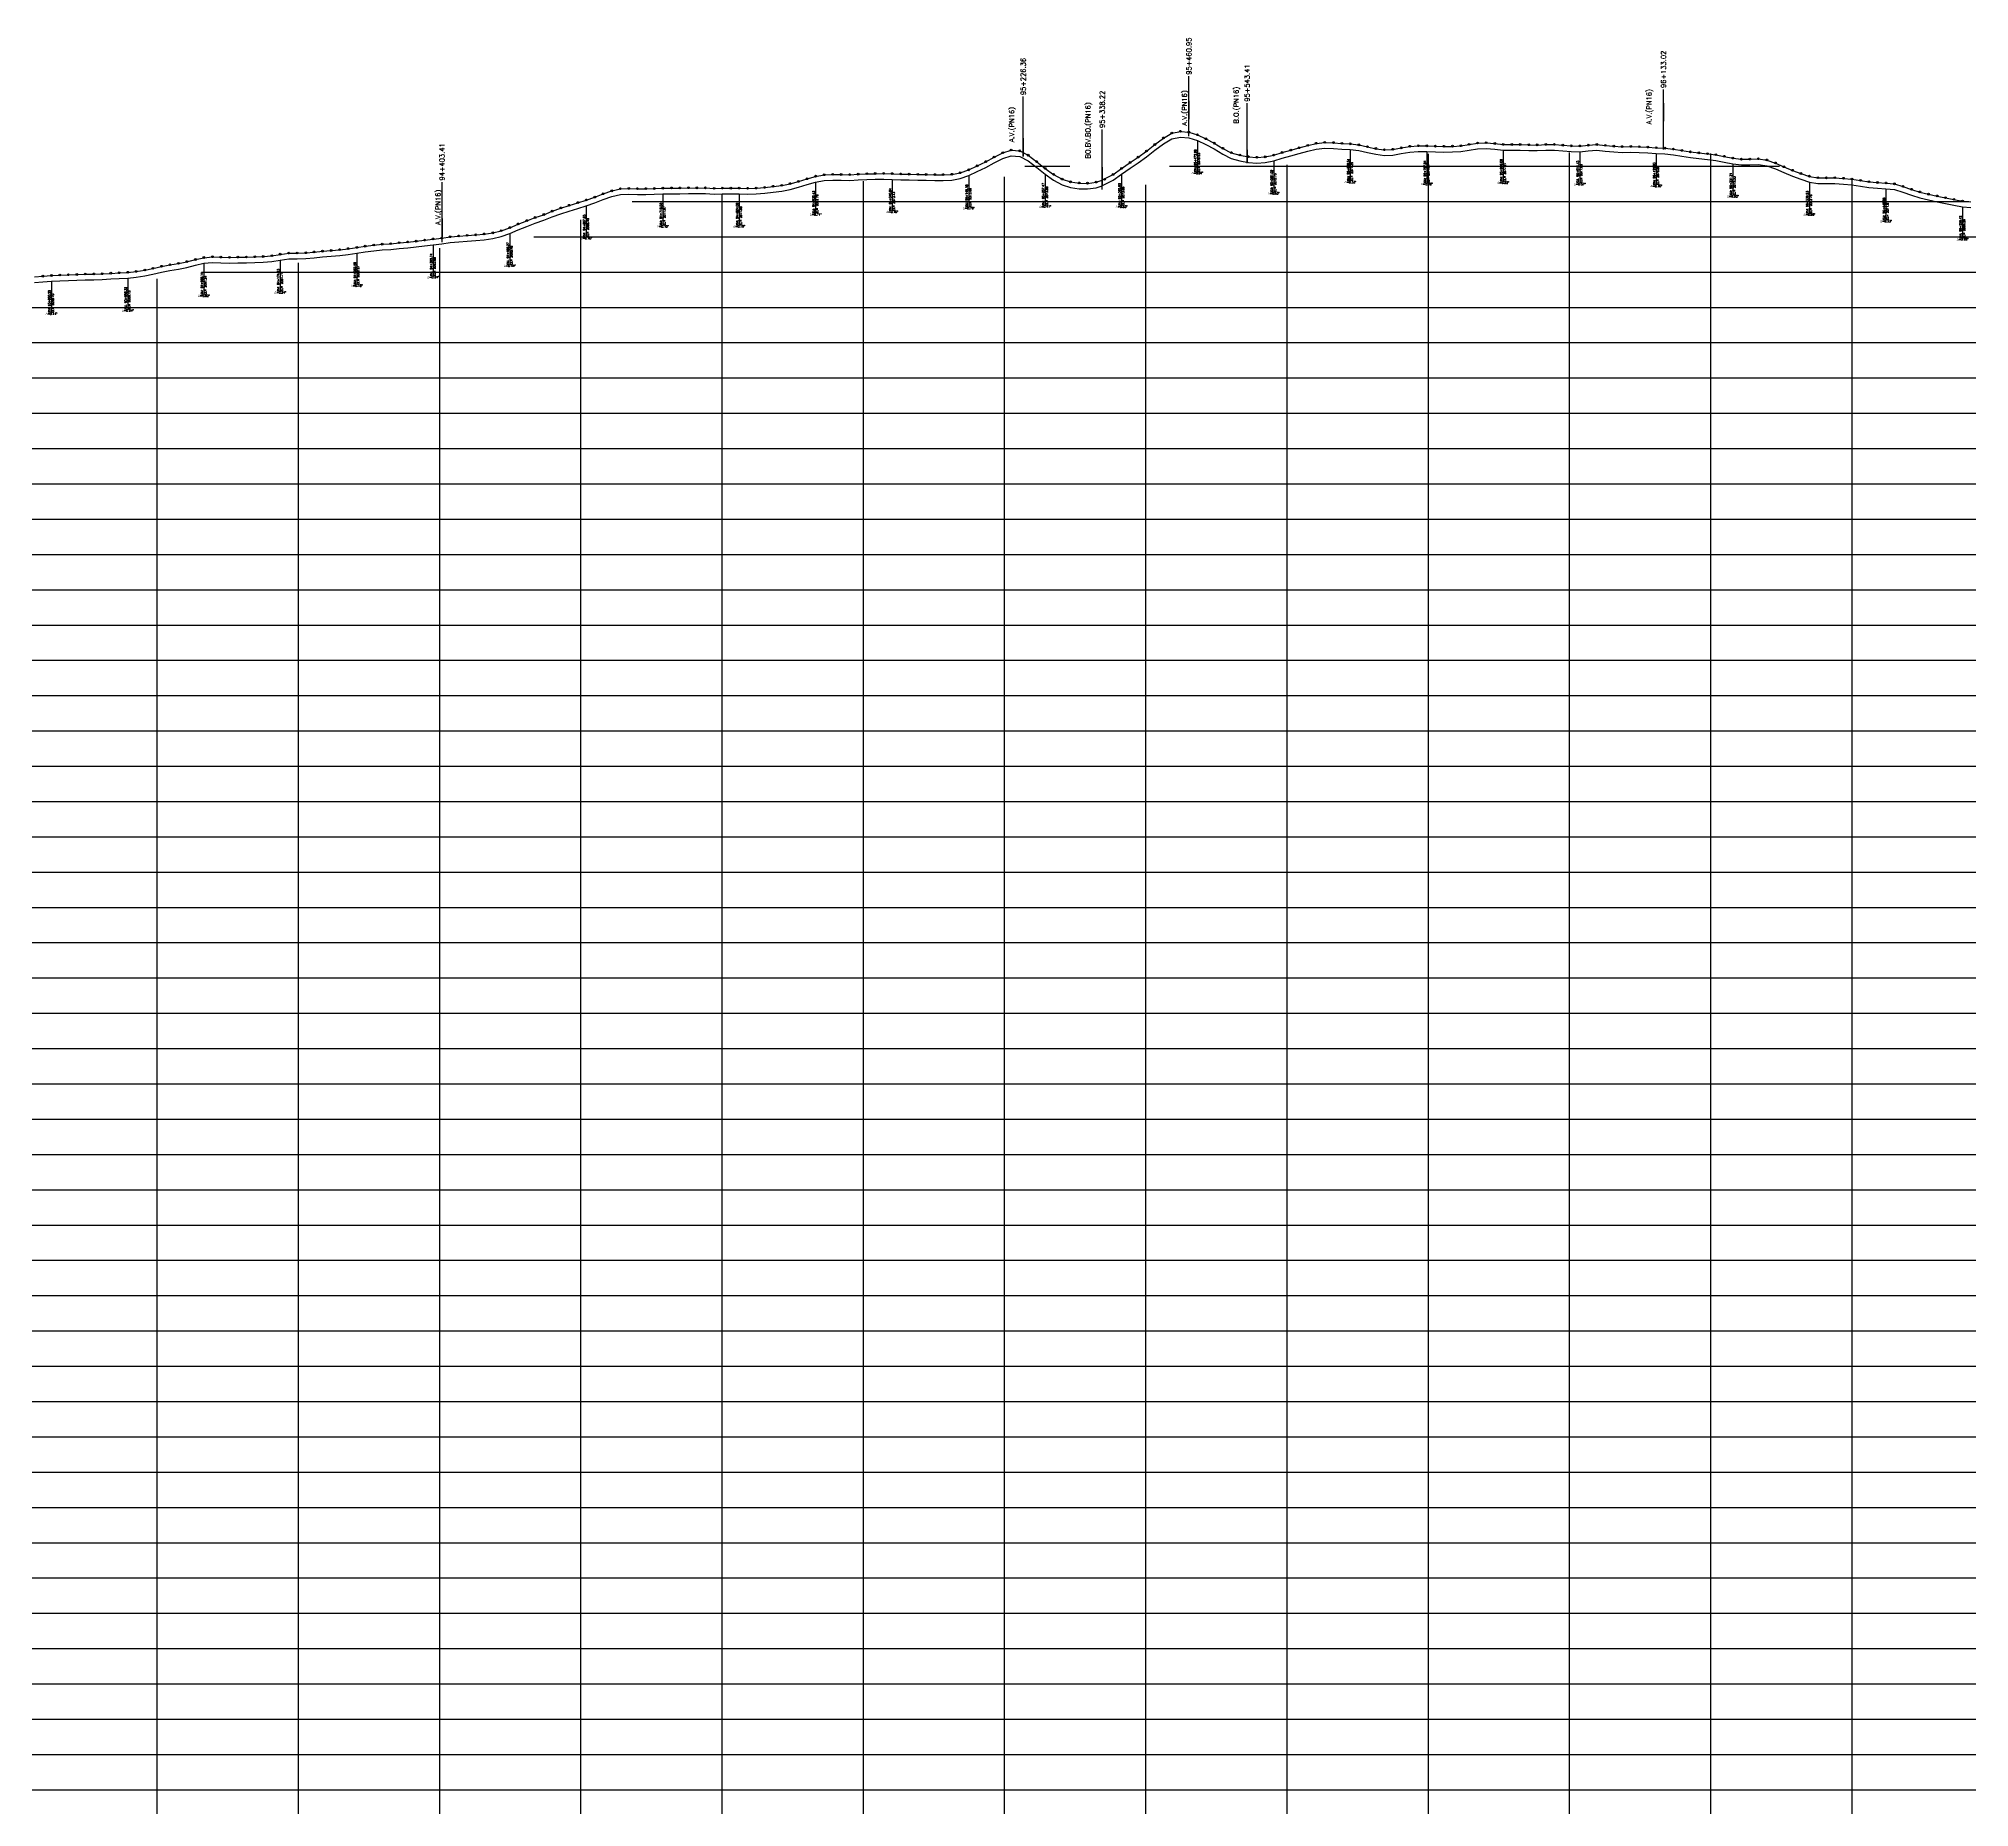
# Model space of a CAD drawing. Header units: metres. Extents: x 575895 to 634487, y 3214622 to 3222739.
# Drawn here: x 595435 to 598169, y 3217161 to 3219666 of the extents above; entities that cross this region are included whole.
import ezdxf

# ---------------------------------------------------------------- set-up
doc = ezdxf.new("R2010")
doc.units = ezdxf.units.M
for name, color, linetype in [('1405-05-17--km 74+000-133+000', 150, 'Continuous'), ('C-ROAD-PROF-GRID-MAJR', 8, 'Continuous'), ('C-ROAD-PROF-LABL', 92, 'Continuous'), ('C-ROAD-PROF-STAN-GEOM', 11, 'Continuous'), ('TXT', 2, 'Continuous'), ('V-NODE', 1, 'Continuous')]:
    doc.layers.add(name, color=color, linetype=linetype)
doc.styles.add('RD', font='ROMAND.SHX', dxfattribs={"height": 3.5})
doc.styles.get("Standard").update_dxf_attribs({"font": 'romanc.shx', "height": 2})

msp = doc.modelspace()

# ---------------------------------------------------------------- linework, layer by layer
at = {"layer": '1405-05-17--km 74+000-133+000', "color": 150, "linetype": 'Continuous', "lineweight": -3, "ltscale": 2, "flags": 128}
for points in [[(595429, 3219329), (595441, 3219329.7), (595453.1, 3219330.7), (595465.1, 3219331.4), (595477.1, 3219331.7), (595489.1, 3219332.1), (595501.1, 3219332.8), (595513.1, 3219332.9), (595525.1, 3219333.1), (595537.1, 3219333.9), (595549.1, 3219334.5), (595561.2, 3219335.2), (595573.2, 3219336.4), (595585.2, 3219338.4), (595596.9, 3219340.9), (595608.9, 3219343.7), (595621, 3219345.9), (595632.9, 3219347.9), (595645, 3219350.4), (595657, 3219353.3), (595669, 3219356.1), (595681.1, 3219357.2), (595693.1, 3219356.7), (595705.1, 3219356.4), (595717.1, 3219356.7), (595729.1, 3219356.9), (595741.1, 3219357.2), (595753.1, 3219357.6), (595765.1, 3219358.7), (595777.1, 3219360.8), (595789.1, 3219362.4), (595801.1, 3219362.5), (595813.2, 3219362.9), (595825.1, 3219364.1), (595837.1, 3219365.1), (595849.2, 3219366.1), (595861.3, 3219367.4), (595873.4, 3219368.8), (595885.5, 3219370.4), (595897.5, 3219372.2), (595909.5, 3219373.9), (595921.5, 3219375), (595933.5, 3219375.8), (595945.5, 3219377.1), (595957.6, 3219378.2), (595969.6, 3219379.3), (595981.6, 3219380.8), (595993.6, 3219382.5), (596005.7, 3219383.7), (596017.7, 3219385.5), (596029.8, 3219386.7), (596041.9, 3219387.6), (596053.9, 3219388.3), (596066, 3219389.6), (596078.1, 3219391.1), (596090.1, 3219394.2), (596102.1, 3219398.5), (596114.1, 3219403.7), (596126.2, 3219408.4), (596138.2, 3219412.8), (596150.2, 3219417), (596162.3, 3219421.8), (596174.4, 3219426.4), (596186.4, 3219430.2), (596198.4, 3219433.9), (596210.5, 3219437.7), (596222.5, 3219441.7), (596234.5, 3219446.5), (596246.6, 3219450.6), (596258.7, 3219453.6), (596270.7, 3219454), (596282.8, 3219453.8), (596294.8, 3219453.8), (596306.8, 3219453.9), (596318.9, 3219454.4), (596331, 3219454.7), (596343, 3219454.7), (596355.1, 3219455), (596367.1, 3219454.8), (596379.1, 3219454.9), (596391.4, 3219454.1), (596403.1, 3219454.5), (596415, 3219454.4), (596426.9, 3219454.5), (596439, 3219454.2), (596451, 3219454.5), (596463.1, 3219455.4), (596475.1, 3219457.1), (596487.2, 3219458.4), (596499.2, 3219460.9), (596511.1, 3219463.9), (596523.3, 3219467.7), (596535.3, 3219471.3), (596547.2, 3219473.4), (596559.4, 3219474), (596571.4, 3219473.7), (596583.5, 3219473.6), (596595.6, 3219474.2), (596607.6, 3219474.9), (596619.6, 3219475.1), (596631.6, 3219475.3), (596643.7, 3219475), (596655.7, 3219474.5), (596667.7, 3219474.2), (596679.8, 3219474), (596691.8, 3219473.7), (596703.9, 3219473.6), (596715.9, 3219473.6), (596728, 3219474.1), (596740, 3219476.2), (596752, 3219480.3), (596764.1, 3219486), (596776.1, 3219492), (596788.1, 3219498.5), (596800.2, 3219504.7), (596812.2, 3219508.4), (596824.2, 3219507.3), (596836.3, 3219501.1), (596848.3, 3219492), (596860.3, 3219482.5), (596872.3, 3219473.9), (596884.4, 3219467.2), (596896.3, 3219463.4), (596908.4, 3219461.8), (596920.4, 3219461.4), (596932.4, 3219463), (596939.7, 3219465.4), (596956.5, 3219473.8), (596968.5, 3219482.3), (596980.5, 3219490.9), (596991.8, 3219498.4), (597003.7, 3219507), (597015.6, 3219516.2), (597027.7, 3219525.5), (597039.6, 3219532.5), (597051.7, 3219535), (597063.7, 3219533.7), (597075.8, 3219530), (597087.8, 3219524.4), (597099.8, 3219518.1), (597111.8, 3219510.9), (597123.9, 3219504.8), (597135.9, 3219501.3), (597148, 3219499.1), (597160, 3219498.2), (597171.8, 3219498.8), (597183.9, 3219501.2), (597195.9, 3219504.9), (597208, 3219508.3), (597220, 3219511.6), (597232.1, 3219515), (597244.1, 3219518), (597256.1, 3219519.3), (597268.4, 3219518.9), (597280.4, 3219517.9), (597292.4, 3219517.2), (597304.5, 3219515.8), (597316.5, 3219513.2), (597328.6, 3219510.5), (597340.6, 3219508.8), (597352.6, 3219509.5), (597364.6, 3219511.5), (597376.7, 3219513.7), (597388.7, 3219514.5), (597400.8, 3219514.4), (597412.8, 3219513.9), (597424.8, 3219513.7), (597437, 3219513.8), (597448.9, 3219514.5), (597460.7, 3219516.5), (597472.7, 3219518.4), (597484.8, 3219518.8), (597496.9, 3219517.7), (597508.9, 3219516.4), (597521, 3219516.2), (597533, 3219516.2), (597545.1, 3219515.9), (597557.1, 3219515.7), (597569.2, 3219516.3), (597581.3, 3219516.4), (597593.2, 3219515.3), (597605.3, 3219514.3), (597617.3, 3219514.2), (597629.4, 3219515.3), (597641.5, 3219516.2), (597653.5, 3219515), (597665.5, 3219513.9), (597677.5, 3219513.3), (597689.6, 3219513.5), (597701.6, 3219513.1), (597713.7, 3219512.6), (597725.7, 3219511.7), (597737.8, 3219511), (597749.8, 3219509.7), (597761.9, 3219507.8), (597773.9, 3219505.9), (597786, 3219504.4), (597798.1, 3219503.2), (597810, 3219501.8), (597822, 3219499.6), (597834.1, 3219497), (597846.1, 3219495.5), (597858.2, 3219495.6), (597870.2, 3219496), (597882.3, 3219494.4), (597894.3, 3219490.1), (597906.4, 3219484.7), (597918.4, 3219479.7), (597930.3, 3219475.2), (597942.4, 3219471.3), (597954.5, 3219469.2), (597966.5, 3219469), (597978.6, 3219469.2), (597990.6, 3219468.4), (598002.7, 3219467.4), (598014.8, 3219465.5), (598026.8, 3219463.6), (598038.9, 3219462.4), (598050.9, 3219461.8), (598062.9, 3219460.5), (598075, 3219456.9), (598087.1, 3219452.8), (598099, 3219449.1), (598111.1, 3219445.9), (598123.3, 3219443.4), (598135.2, 3219440.9), (598147.2, 3219438.5), (598159.3, 3219436.2), (598171.3, 3219435.2)], [(595429, 3219321), (595441, 3219321.7), (595453.1, 3219322.7), (595465.1, 3219323.4), (595477.1, 3219323.7), (595489.1, 3219324.1), (595501.1, 3219324.8), (595513.1, 3219324.9), (595525.1, 3219325.1), (595537.1, 3219325.9), (595549.1, 3219326.5), (595561.2, 3219327.2), (595573.2, 3219328.4), (595585.2, 3219330.4), (595596.9, 3219332.9), (595608.9, 3219335.7), (595621, 3219337.9), (595632.9, 3219339.9), (595645, 3219342.4), (595657, 3219345.3), (595669, 3219348.1), (595681.1, 3219349.2), (595693.1, 3219348.7), (595705.1, 3219348.4), (595717.1, 3219348.7), (595729.1, 3219348.9), (595741.1, 3219349.2), (595753.1, 3219349.6), (595765.1, 3219350.7), (595777.1, 3219352.8), (595789.1, 3219354.4), (595801.1, 3219354.5), (595813.2, 3219354.9), (595825.1, 3219356.1), (595837.1, 3219357.1), (595849.2, 3219358.1), (595861.3, 3219359.4), (595873.4, 3219360.8), (595885.5, 3219362.4), (595897.5, 3219364.2), (595909.5, 3219365.9), (595921.5, 3219367), (595933.5, 3219367.8), (595945.5, 3219369.1), (595957.6, 3219370.2), (595969.6, 3219371.3), (595981.6, 3219372.8), (595993.6, 3219374.5), (596005.7, 3219375.7), (596017.7, 3219377.5), (596029.8, 3219378.7), (596041.9, 3219379.6), (596053.9, 3219380.3), (596066, 3219381.6), (596078.1, 3219383.1), (596090.1, 3219386.2), (596102.1, 3219390.5), (596114.1, 3219395.7), (596126.2, 3219400.4), (596138.2, 3219404.8), (596150.2, 3219409), (596162.3, 3219413.8), (596174.4, 3219418.4), (596186.4, 3219422.2), (596198.4, 3219425.9), (596210.5, 3219429.7), (596222.5, 3219433.7), (596234.5, 3219438.5), (596246.6, 3219442.6), (596258.7, 3219445.6), (596270.7, 3219446), (596282.8, 3219445.8), (596294.8, 3219445.8), (596306.8, 3219445.9), (596318.9, 3219446.4), (596331, 3219446.7), (596343, 3219446.7), (596355.1, 3219447), (596367.1, 3219446.8), (596379.1, 3219446.9), (596391.4, 3219446.1), (596403.1, 3219446.5), (596415, 3219446.4), (596426.9, 3219446.5), (596439, 3219446.2), (596451, 3219446.5), (596463.1, 3219447.4), (596475.1, 3219449.1), (596487.2, 3219450.4), (596499.2, 3219452.9), (596511.1, 3219455.9), (596523.3, 3219459.7), (596535.3, 3219463.3), (596547.2, 3219465.4), (596559.4, 3219466), (596571.4, 3219465.7), (596583.5, 3219465.6), (596595.6, 3219466.2), (596607.6, 3219466.9), (596619.6, 3219467.1), (596631.6, 3219467.3), (596643.7, 3219467), (596655.7, 3219466.5), (596667.7, 3219466.2), (596679.8, 3219466), (596691.8, 3219465.7), (596703.9, 3219465.6), (596715.9, 3219465.6), (596728, 3219466.1), (596740, 3219468.2), (596752, 3219472.3), (596764.1, 3219478), (596776.1, 3219484), (596788.1, 3219490.5), (596800.2, 3219496.7), (596812.2, 3219500.4), (596824.2, 3219499.3), (596836.3, 3219493.1), (596848.3, 3219484), (596860.3, 3219474.5), (596872.3, 3219465.9), (596884.4, 3219459.2), (596896.3, 3219455.4), (596908.4, 3219453.8), (596920.4, 3219453.4), (596932.4, 3219455), (596939.7, 3219457.4), (596956.5, 3219465.8), (596968.5, 3219474.3), (596980.5, 3219482.9), (596991.8, 3219490.4), (597003.7, 3219499), (597015.6, 3219508.2), (597027.7, 3219517.5), (597039.6, 3219524.5), (597051.7, 3219527), (597063.7, 3219525.7), (597075.8, 3219522), (597087.8, 3219516.4), (597099.8, 3219510.1), (597111.8, 3219502.9), (597123.9, 3219496.8), (597135.9, 3219493.3), (597148, 3219491.1), (597160, 3219490.2), (597171.8, 3219490.8), (597183.9, 3219493.2), (597195.9, 3219496.9), (597208, 3219500.3), (597220, 3219503.6), (597232.1, 3219507), (597244.1, 3219510), (597256.1, 3219511.3), (597268.4, 3219510.9), (597280.4, 3219509.9), (597292.4, 3219509.2), (597304.5, 3219507.8), (597316.5, 3219505.2), (597328.6, 3219502.5), (597340.6, 3219500.8), (597352.6, 3219501.5), (597364.6, 3219503.5), (597376.7, 3219505.7), (597388.7, 3219506.5), (597400.8, 3219506.4), (597412.8, 3219505.9), (597424.8, 3219505.7), (597437, 3219505.8), (597448.9, 3219506.5), (597460.7, 3219508.5), (597472.7, 3219510.4), (597484.8, 3219510.8), (597496.9, 3219509.7), (597508.9, 3219508.4), (597521, 3219508.2), (597533, 3219508.2), (597545.1, 3219507.9), (597557.1, 3219507.7), (597569.2, 3219508.3), (597581.3, 3219508.4), (597593.2, 3219507.3), (597605.3, 3219506.3), (597617.3, 3219506.2), (597629.4, 3219507.3), (597641.5, 3219508.2), (597653.5, 3219507), (597665.5, 3219505.9), (597677.5, 3219505.3), (597689.6, 3219505.5), (597701.6, 3219505.1), (597713.7, 3219504.6), (597725.7, 3219503.7), (597737.8, 3219503), (597749.8, 3219501.7), (597761.9, 3219499.8), (597773.9, 3219497.9), (597786, 3219496.4), (597798.1, 3219495.2), (597810, 3219493.8), (597822, 3219491.6), (597834.1, 3219489), (597846.1, 3219487.5), (597858.2, 3219487.6), (597870.2, 3219488), (597882.3, 3219486.4), (597894.3, 3219482.1), (597906.4, 3219476.7), (597918.4, 3219471.7), (597930.3, 3219467.2), (597942.4, 3219463.3), (597954.5, 3219461.2), (597966.5, 3219461), (597978.6, 3219461.2), (597990.6, 3219460.4), (598002.7, 3219459.4), (598014.8, 3219457.5), (598026.8, 3219455.6), (598038.9, 3219454.4), (598050.9, 3219453.8), (598062.9, 3219452.5), (598075, 3219448.9), (598087.1, 3219444.8), (598099, 3219441.1), (598111.1, 3219437.9), (598123.3, 3219435.4), (598135.2, 3219432.9), (598147.2, 3219430.5), (598159.3, 3219428.2), (598171.3, 3219427.2)]]:
    msp.add_lwpolyline(points, dxfattribs=at)
at = {"layer": 'C-ROAD-PROF-GRID-MAJR', "color": 8, "linetype": 'Continuous', "lineweight": -3, "ltscale": 0.6}
for p, q in [((596831.6, 3219485.7), (596895.2, 3219485.7)), ((597036.2, 3219485.7), (597899.9, 3219485.7)), ((597202.9, 3215235.7), (597202.9, 3219487.5)), ((597402.9, 3215235.7), (597402.9, 3219503)), ((597602.9, 3215235.7), (597602.9, 3219505)), ((597802.9, 3215235.7), (597802.9, 3219503.8)), ((596602.9, 3215235.7), (596602.9, 3219464.5)), ((596802.9, 3215235.7), (596802.9, 3219470.7)), ((597002.9, 3215235.7), (597002.9, 3219459.1)), ((598002.9, 3215235.7), (598002.9, 3219466.5)), ((596275.5, 3219435.7), (598168, 3219435.7)), ((596402.9, 3215235.7), (596402.9, 3219446.3)), ((596202.9, 3215235.7), (596202.9, 3219409.6)), ((596136.1, 3219385.7), (616876.1, 3219385.7)), ((595802.9, 3215235.7), (595802.9, 3219348.9)), ((596002.9, 3215235.7), (596002.9, 3219369.8)), ((595602.9, 3215235.7), (595602.9, 3219325.9)), ((595665.8, 3219335.7), (617001.9, 3219335.7)), ((594931.4, 3219285.7), (617147.7, 3219285.7)), ((593817.7, 3219235.7), (617293.5, 3219235.7)), ((591896.1, 3219185.7), (617482.5, 3219185.7)), ((591290.9, 3219135.7), (617560.3, 3219135.7)), ((590703, 3219085.7), (617621.2, 3219085.7)), ((590345.8, 3219035.7), (617842.5, 3219035.7)), ((589932, 3218985.7), (617876.7, 3218985.7)), ((589649.5, 3218935.7), (617910.8, 3218935.7)), ((589229.7, 3218885.7), (634202.9, 3218885.7)), ((588839, 3218835.7), (634202.9, 3218835.7)), ((588788.5, 3218785.7), (634202.9, 3218785.7)), ((588574.1, 3218735.7), (634202.9, 3218735.7)), ((587846.2, 3218685.7), (634202.9, 3218685.7)), ((587471.4, 3218635.7), (634202.9, 3218635.7)), ((587402.3, 3218585.7), (634202.9, 3218585.7)), ((586879.5, 3218535.7), (634202.9, 3218535.7)), ((586834, 3218485.7), (634202.9, 3218485.7)), ((586802.6, 3218435.7), (634202.9, 3218435.7)), ((586657.4, 3218385.7), (634202.9, 3218385.7)), ((586394.3, 3218335.7), (634202.9, 3218335.7)), ((586104.8, 3218285.7), (634202.9, 3218285.7)), ((585771.4, 3218235.7), (634202.9, 3218235.7)), ((585413.8, 3218185.7), (634202.9, 3218185.7)), ((583461.1, 3218135.7), (634202.9, 3218135.7)), ((583425.8, 3218085.7), (634202.9, 3218085.7)), ((583390.7, 3218035.7), (634202.9, 3218035.7)), ((583124, 3217985.7), (634202.9, 3217985.7)), ((581945.1, 3217935.7), (634202.9, 3217935.7)), ((581633, 3217885.7), (634202.9, 3217885.7)), ((581370.7, 3217835.7), (634202.9, 3217835.7)), ((580454.3, 3217785.7), (634202.9, 3217785.7)), ((579879.4, 3217735.7), (634202.9, 3217735.7)), ((579207.9, 3217685.7), (634202.9, 3217685.7)), ((578887.7, 3217635.7), (634202.9, 3217635.7)), ((578337, 3217585.7), (634202.9, 3217585.7)), ((577365.6, 3217535.7), (634202.9, 3217535.7)), ((577266.7, 3217485.7), (634202.9, 3217485.7)), ((576892.4, 3217435.7), (634202.9, 3217435.7)), ((576738.6, 3217385.7), (634202.9, 3217385.7)), ((576102.9, 3217335.7), (634202.9, 3217335.7)), ((576102.9, 3217285.7), (634202.9, 3217285.7)), ((576102.9, 3217235.7), (634202.9, 3217235.7)), ((576102.9, 3217185.7), (634202.9, 3217185.7))]:
    msp.add_line(p, q, dxfattribs=at)
at = {"layer": 'C-ROAD-PROF-LABL', "color": 92, "linetype": 'Continuous', "lineweight": -3}
for p, q in [((597063.8, 3219528.1), (597063.8, 3219613.1)), ((596829.2, 3219499.2), (596829.2, 3219584.2)), ((597146.3, 3219490), (597146.3, 3219575)), ((597735.9, 3219509.4), (597735.9, 3219594.4)), ((596941.1, 3219452.7), (596941.1, 3219537.7)), ((596006.3, 3219378.3), (596006.3, 3219463.3))]:
    msp.add_line(p, q, dxfattribs=at)
at = {"layer": 'C-ROAD-PROF-STAN-GEOM', "color": 11, "linetype": 'Continuous', "lineweight": -3}
for p, q in [((597075.8, 3219522), (597075.8, 3219477)), ((597183.9, 3219493.2), (597183.9, 3219448.2)), ((597292.4, 3219509.2), (597292.4, 3219464.2)), ((597400.8, 3219506.4), (597400.8, 3219461.4)), ((597508.9, 3219508.4), (597508.9, 3219463.4)), ((597617.3, 3219506.2), (597617.3, 3219461.2)), ((597725.7, 3219503.7), (597725.7, 3219458.7)), ((597834.1, 3219489), (597834.1, 3219444)), ((596535.3, 3219463.3), (596535.3, 3219418.3)), ((596643.7, 3219467), (596643.7, 3219422)), ((596752, 3219472.3), (596752, 3219427.3)), ((596860.3, 3219474.5), (596860.3, 3219429.5)), ((596968.5, 3219474.3), (596968.5, 3219429.3)), ((597942.4, 3219463.3), (597942.4, 3219418.3)), ((596318.9, 3219446.4), (596318.9, 3219401.4)), ((596426.9, 3219446.5), (596426.9, 3219401.5)), ((598050.9, 3219453.8), (598050.9, 3219408.8)), ((596210.5, 3219429.7), (596210.5, 3219384.7)), ((598159.3, 3219428.2), (598159.3, 3219383.2)), ((596102.1, 3219390.5), (596102.1, 3219345.5)), ((595777.1, 3219352.8), (595777.1, 3219307.8)), ((595885.5, 3219362.4), (595885.5, 3219317.4)), ((595993.6, 3219374.5), (595993.6, 3219329.5)), ((595453.1, 3219322.7), (595453.1, 3219277.7)), ((595561.2, 3219327.2), (595561.2, 3219282.2)), ((595669, 3219348.1), (595669, 3219303.1))]:
    msp.add_line(p, q, dxfattribs=at)
at = {"layer": 'TXT', "color": 2, "linetype": 'Continuous', "lineweight": -3}
for p, q in [((597063.8, 3219578.3), (597063.8, 3219552.4)), ((597735.9, 3219575.2), (597735.9, 3219549.3)), ((596829.2, 3219525.2), (596829.2, 3219499.3)), ((597146.3, 3219509.1), (597146.3, 3219490.5)), ((596006.3, 3219411.6), (596006.3, 3219385.7))]:
    msp.add_line(p, q, dxfattribs=at)
msp.add_lwpolyline([(596941.1, 3219484.5), (596941.1, 3219458.2)], dxfattribs=at)
at = {"layer": 'V-NODE', "lineweight": -2}
for p, q in [((597015.6, 3219516.4), (597015.6, 3219516.4)), ((597027.7, 3219525.7), (597027.7, 3219525.7)), ((597039.6, 3219532.7), (597039.6, 3219532.7)), ((597051.7, 3219535.2), (597051.7, 3219535.2)), ((597063.7, 3219533.9), (597063.7, 3219533.9)), ((597075.8, 3219530.2), (597075.8, 3219530.2)), ((597087.8, 3219524.6), (597087.8, 3219524.6)), ((597099.8, 3219518.3), (597099.8, 3219518.3)), ((597232.1, 3219515.2), (597232.1, 3219515.2)), ((597244.1, 3219518.2), (597244.1, 3219518.2)), ((597256.1, 3219519.5), (597256.1, 3219519.5)), ((597268.4, 3219519.1), (597268.4, 3219519.1)), ((597280.4, 3219518.1), (597280.4, 3219518.1)), ((597292.4, 3219517.4), (597292.4, 3219517.4)), ((597304.5, 3219516), (597304.5, 3219516)), ((597316.5, 3219513.4), (597316.5, 3219513.4)), ((597376.7, 3219513.9), (597376.7, 3219513.9)), ((597388.7, 3219514.7), (597388.7, 3219514.7)), ((597400.8, 3219514.6), (597400.8, 3219514.6)), ((597412.8, 3219514.1), (597412.8, 3219514.1)), ((597424.8, 3219513.9), (597424.8, 3219513.9)), ((597437, 3219514), (597437, 3219514)), ((597448.9, 3219514.7), (597448.9, 3219514.7)), ((597460.7, 3219516.7), (597460.7, 3219516.7)), ((597472.7, 3219518.6), (597472.7, 3219518.6)), ((597484.8, 3219519), (597484.8, 3219519)), ((597496.9, 3219517.9), (597496.9, 3219517.9)), ((597508.9, 3219516.6), (597508.9, 3219516.6)), ((597521, 3219516.4), (597521, 3219516.4)), ((597533, 3219516.4), (597533, 3219516.4)), ((597545.1, 3219516.1), (597545.1, 3219516.1)), ((597557.1, 3219515.9), (597557.1, 3219515.9)), ((597569.2, 3219516.5), (597569.2, 3219516.5)), ((597581.3, 3219516.6), (597581.3, 3219516.6)), ((597593.2, 3219515.5), (597593.2, 3219515.5)), ((597605.3, 3219514.5), (597605.3, 3219514.5)), ((597617.3, 3219514.4), (597617.3, 3219514.4)), ((597629.4, 3219515.5), (597629.4, 3219515.5)), ((597641.5, 3219516.4), (597641.5, 3219516.4)), ((597653.5, 3219515.2), (597653.5, 3219515.2)), ((597665.5, 3219514.1), (597665.5, 3219514.1)), ((597677.5, 3219513.5), (597677.5, 3219513.5)), ((597689.6, 3219513.7), (597689.6, 3219513.7)), ((597701.6, 3219513.3), (597701.6, 3219513.3)), ((597713.7, 3219512.8), (597713.7, 3219512.8)), ((596764.1, 3219486.2), (596764.1, 3219486.2)), ((596776.1, 3219492.2), (596776.1, 3219492.2)), ((596788.1, 3219498.7), (596788.1, 3219498.7)), ((596800.2, 3219504.9), (596800.2, 3219504.9)), ((596812.2, 3219508.6), (596812.2, 3219508.6)), ((596824.2, 3219507.5), (596824.2, 3219507.5)), ((596836.3, 3219501.3), (596836.3, 3219501.3)), ((596848.3, 3219492.2), (596848.3, 3219492.2)), ((596980.5, 3219491.1), (596980.5, 3219491.1)), ((596991.8, 3219498.6), (596991.8, 3219498.6)), ((597003.7, 3219507.2), (597003.7, 3219507.2)), ((597111.8, 3219511.1), (597111.8, 3219511.1)), ((597123.9, 3219505), (597123.9, 3219505)), ((597135.9, 3219501.5), (597135.9, 3219501.5)), ((597148, 3219499.3), (597148, 3219499.3)), ((597160, 3219498.4), (597160, 3219498.4)), ((597171.8, 3219499), (597171.8, 3219499)), ((597183.9, 3219501.4), (597183.9, 3219501.4)), ((597195.9, 3219505.1), (597195.9, 3219505.1)), ((597208, 3219508.5), (597208, 3219508.5)), ((597220, 3219511.8), (597220, 3219511.8)), ((597328.6, 3219510.7), (597328.6, 3219510.7)), ((597340.6, 3219509), (597340.6, 3219509)), ((597352.6, 3219509.7), (597352.6, 3219509.7)), ((597364.6, 3219511.7), (597364.6, 3219511.7)), ((597725.7, 3219511.9), (597725.7, 3219511.9)), ((597737.8, 3219511.2), (597737.8, 3219511.2)), ((597749.8, 3219509.9), (597749.8, 3219509.9)), ((597761.9, 3219508), (597761.9, 3219508)), ((597773.9, 3219506.1), (597773.9, 3219506.1)), ((597786, 3219504.6), (597786, 3219504.6)), ((597798.1, 3219503.4), (597798.1, 3219503.4)), ((597810, 3219502), (597810, 3219502)), ((597822, 3219499.8), (597822, 3219499.8)), ((597834.1, 3219497.2), (597834.1, 3219497.2)), ((597846.1, 3219495.7), (597846.1, 3219495.7)), ((597858.2, 3219495.8), (597858.2, 3219495.8)), ((597870.2, 3219496.2), (597870.2, 3219496.2)), ((597882.3, 3219494.6), (597882.3, 3219494.6)), ((597894.3, 3219490.3), (597894.3, 3219490.3)), ((596487.2, 3219458.6), (596487.2, 3219458.6)), ((596499.2, 3219461.1), (596499.2, 3219461.1)), ((596511.1, 3219464.1), (596511.1, 3219464.1)), ((596523.3, 3219467.9), (596523.3, 3219467.9)), ((596535.3, 3219471.5), (596535.3, 3219471.5)), ((596547.2, 3219473.6), (596547.2, 3219473.6)), ((596559.4, 3219474.2), (596559.4, 3219474.2)), ((596571.4, 3219473.9), (596571.4, 3219473.9)), ((596583.5, 3219473.8), (596583.5, 3219473.8)), ((596595.6, 3219474.4), (596595.6, 3219474.4)), ((596607.6, 3219475.1), (596607.6, 3219475.1)), ((596619.6, 3219475.3), (596619.6, 3219475.3)), ((596631.6, 3219475.5), (596631.6, 3219475.5)), ((596643.7, 3219475.2), (596643.7, 3219475.2)), ((596655.7, 3219474.7), (596655.7, 3219474.7)), ((596667.7, 3219474.4), (596667.7, 3219474.4)), ((596679.8, 3219474.2), (596679.8, 3219474.2)), ((596691.8, 3219473.9), (596691.8, 3219473.9)), ((596703.9, 3219473.8), (596703.9, 3219473.8)), ((596715.9, 3219473.8), (596715.9, 3219473.8)), ((596728, 3219474.3), (596728, 3219474.3)), ((596740, 3219476.4), (596740, 3219476.4)), ((596752, 3219480.5), (596752, 3219480.5)), ((596860.3, 3219482.7), (596860.3, 3219482.7)), ((596872.3, 3219474.1), (596872.3, 3219474.1)), ((596884.4, 3219467.4), (596884.4, 3219467.4)), ((596896.3, 3219463.6), (596896.3, 3219463.6)), ((596908.4, 3219462), (596908.4, 3219462)), ((596920.4, 3219461.6), (596920.4, 3219461.6)), ((596932.4, 3219463.2), (596932.4, 3219463.2)), ((596944.5, 3219467.1), (596944.5, 3219467.1)), ((596956.5, 3219474), (596956.5, 3219474)), ((596968.5, 3219482.5), (596968.5, 3219482.5)), ((597906.4, 3219484.9), (597906.4, 3219484.9)), ((597918.4, 3219479.9), (597918.4, 3219479.9)), ((597930.3, 3219475.4), (597930.3, 3219475.4)), ((597942.4, 3219471.5), (597942.4, 3219471.5)), ((597954.5, 3219469.4), (597954.5, 3219469.4)), ((597966.5, 3219469.2), (597966.5, 3219469.2)), ((597978.6, 3219469.4), (597978.6, 3219469.4)), ((597990.6, 3219468.6), (597990.6, 3219468.6)), ((598002.7, 3219467.6), (598002.7, 3219467.6)), ((598014.8, 3219465.7), (598014.8, 3219465.7)), ((598026.8, 3219463.8), (598026.8, 3219463.8)), ((598038.9, 3219462.6), (598038.9, 3219462.6)), ((598050.9, 3219462), (598050.9, 3219462)), ((598062.9, 3219460.7), (598062.9, 3219460.7)), ((596198.4, 3219434.1), (596198.4, 3219434.1)), ((596210.5, 3219437.9), (596210.5, 3219437.9)), ((596222.5, 3219441.9), (596222.5, 3219441.9)), ((596234.5, 3219446.7), (596234.5, 3219446.7)), ((596246.6, 3219450.8), (596246.6, 3219450.8)), ((596258.7, 3219453.8), (596258.7, 3219453.8)), ((596270.7, 3219454.2), (596270.7, 3219454.2)), ((596282.8, 3219454), (596282.8, 3219454)), ((596294.8, 3219454), (596294.8, 3219454)), ((596306.8, 3219454.1), (596306.8, 3219454.1)), ((596318.9, 3219454.6), (596318.9, 3219454.6)), ((596331, 3219454.9), (596331, 3219454.9)), ((596343, 3219454.9), (596343, 3219454.9)), ((596355.1, 3219455.2), (596355.1, 3219455.2)), ((596367.1, 3219455), (596367.1, 3219455)), ((596379.1, 3219455.1), (596379.1, 3219455.1)), ((596391.4, 3219454.3), (596391.4, 3219454.3)), ((596403.1, 3219454.7), (596403.1, 3219454.7)), ((596415, 3219454.6), (596415, 3219454.6)), ((596426.9, 3219454.7), (596426.9, 3219454.7)), ((596439, 3219454.4), (596439, 3219454.4)), ((596451, 3219454.7), (596451, 3219454.7)), ((596463.1, 3219455.6), (596463.1, 3219455.6)), ((596475.1, 3219457.3), (596475.1, 3219457.3)), ((598075, 3219457.1), (598075, 3219457.1)), ((598087.1, 3219453), (598087.1, 3219453)), ((598099, 3219449.3), (598099, 3219449.3)), ((598111.1, 3219446.1), (598111.1, 3219446.1)), ((598123.3, 3219443.6), (598123.3, 3219443.6)), ((598135.2, 3219441.1), (598135.2, 3219441.1)), ((598147.2, 3219438.7), (598147.2, 3219438.7)), ((598159.3, 3219436.4), (598159.3, 3219436.4)), ((596114.1, 3219403.9), (596114.1, 3219403.9)), ((596126.2, 3219408.6), (596126.2, 3219408.6)), ((596138.2, 3219413), (596138.2, 3219413)), ((596150.2, 3219417.2), (596150.2, 3219417.2)), ((596162.3, 3219422), (596162.3, 3219422)), ((596174.4, 3219426.6), (596174.4, 3219426.6)), ((596186.4, 3219430.4), (596186.4, 3219430.4)), ((595945.5, 3219377.3), (595945.5, 3219377.3)), ((595957.6, 3219378.4), (595957.6, 3219378.4)), ((595969.6, 3219379.5), (595969.6, 3219379.5)), ((595981.6, 3219381), (595981.6, 3219381)), ((595993.6, 3219382.7), (595993.6, 3219382.7)), ((596005.7, 3219383.9), (596005.7, 3219383.9)), ((596017.7, 3219385.7), (596017.7, 3219385.7)), ((596029.8, 3219386.9), (596029.8, 3219386.9)), ((596041.9, 3219387.8), (596041.9, 3219387.8)), ((596053.9, 3219388.5), (596053.9, 3219388.5)), ((596066, 3219389.8), (596066, 3219389.8)), ((596078.1, 3219391.3), (596078.1, 3219391.3)), ((596090.1, 3219394.4), (596090.1, 3219394.4)), ((596102.1, 3219398.7), (596102.1, 3219398.7)), ((595645, 3219350.6), (595645, 3219350.6)), ((595657, 3219353.5), (595657, 3219353.5)), ((595669, 3219356.3), (595669, 3219356.3)), ((595681.1, 3219357.4), (595681.1, 3219357.4)), ((595693.1, 3219356.9), (595693.1, 3219356.9)), ((595705.1, 3219356.6), (595705.1, 3219356.6)), ((595717.1, 3219356.9), (595717.1, 3219356.9)), ((595729.1, 3219357.1), (595729.1, 3219357.1)), ((595741.1, 3219357.4), (595741.1, 3219357.4)), ((595753.1, 3219357.8), (595753.1, 3219357.8)), ((595765.1, 3219358.9), (595765.1, 3219358.9)), ((595777.1, 3219361), (595777.1, 3219361)), ((595789.1, 3219362.6), (595789.1, 3219362.6)), ((595801.1, 3219362.7), (595801.1, 3219362.7)), ((595813.2, 3219363.1), (595813.2, 3219363.1)), ((595825.1, 3219364.3), (595825.1, 3219364.3)), ((595837.1, 3219365.3), (595837.1, 3219365.3)), ((595849.2, 3219366.3), (595849.2, 3219366.3)), ((595861.3, 3219367.6), (595861.3, 3219367.6)), ((595873.4, 3219369), (595873.4, 3219369)), ((595885.5, 3219370.6), (595885.5, 3219370.6)), ((595897.5, 3219372.4), (595897.5, 3219372.4)), ((595909.5, 3219374.1), (595909.5, 3219374.1)), ((595921.5, 3219375.2), (595921.5, 3219375.2)), ((595933.5, 3219376), (595933.5, 3219376)), ((595441, 3219329.9), (595441, 3219329.9)), ((595453.1, 3219330.9), (595453.1, 3219330.9)), ((595465.1, 3219331.6), (595465.1, 3219331.6)), ((595477.1, 3219331.9), (595477.1, 3219331.9)), ((595489.1, 3219332.3), (595489.1, 3219332.3)), ((595501.1, 3219333), (595501.1, 3219333)), ((595513.1, 3219333.1), (595513.1, 3219333.1)), ((595525.1, 3219333.3), (595525.1, 3219333.3)), ((595537.1, 3219334.1), (595537.1, 3219334.1)), ((595549.1, 3219334.7), (595549.1, 3219334.7)), ((595561.2, 3219335.4), (595561.2, 3219335.4)), ((595573.2, 3219336.6), (595573.2, 3219336.6)), ((595585.2, 3219338.6), (595585.2, 3219338.6)), ((595596.9, 3219341.1), (595596.9, 3219341.1)), ((595608.9, 3219343.9), (595608.9, 3219343.9)), ((595621, 3219346.1), (595621, 3219346.1)), ((595632.9, 3219348.1), (595632.9, 3219348.1))]:
    msp.add_line(p, q, dxfattribs=at)
for centre in [(597015.6, 3219516.4), (597027.7, 3219525.7), (597039.6, 3219532.7), (597051.7, 3219535.2), (597063.7, 3219533.9), (597075.8, 3219530.2), (597087.8, 3219524.6), (597099.8, 3219518.3), (597220, 3219511.8), (597232.1, 3219515.2), (597244.1, 3219518.2), (597256.1, 3219519.5), (597268.4, 3219519.1), (597280.4, 3219518.1), (597292.4, 3219517.4), (597304.5, 3219516), (597316.5, 3219513.4), (597364.6, 3219511.7), (597376.7, 3219513.9), (597388.7, 3219514.7), (597400.8, 3219514.6), (597412.8, 3219514.1), (597424.8, 3219513.9), (597437, 3219514), (597448.9, 3219514.7), (597460.7, 3219516.7), (597472.7, 3219518.6), (597484.8, 3219519), (597496.9, 3219517.9), (597508.9, 3219516.6), (597521, 3219516.4), (597533, 3219516.4), (597545.1, 3219516.1), (597557.1, 3219515.9), (597569.2, 3219516.5), (597581.3, 3219516.6), (597593.2, 3219515.5), (597605.3, 3219514.5), (597617.3, 3219514.4), (597629.4, 3219515.5), (597641.5, 3219516.4), (597653.5, 3219515.2), (597665.5, 3219514.1), (597677.5, 3219513.5), (597689.6, 3219513.7), (597701.6, 3219513.3), (597713.7, 3219512.8), (597725.7, 3219511.9), (596764.1, 3219486.2), (596776.1, 3219492.2), (596788.1, 3219498.7), (596800.2, 3219504.9), (596812.2, 3219508.6), (596824.2, 3219507.5), (596836.3, 3219501.3), (596848.3, 3219492.2), (596980.5, 3219491.1), (596991.8, 3219498.6), (597003.7, 3219507.2), (597111.8, 3219511.1), (597123.9, 3219505), (597135.9, 3219501.5), (597148, 3219499.3), (597160, 3219498.4), (597171.8, 3219499), (597183.9, 3219501.4), (597195.9, 3219505.1), (597208, 3219508.5), (597328.6, 3219510.7), (597340.6, 3219509), (597352.6, 3219509.7), (597737.8, 3219511.2), (597749.8, 3219509.9), (597761.9, 3219508), (597773.9, 3219506.1), (597786, 3219504.6), (597798.1, 3219503.4), (597810, 3219502), (597822, 3219499.8), (597834.1, 3219497.2), (597846.1, 3219495.7), (597858.2, 3219495.8), (597870.2, 3219496.2), (597882.3, 3219494.6), (597894.3, 3219490.3), (597906.4, 3219484.9), (596475.1, 3219457.3), (596487.2, 3219458.6), (596499.2, 3219461.1), (596511.1, 3219464.1), (596523.3, 3219467.9), (596535.3, 3219471.5), (596547.2, 3219473.6), (596559.4, 3219474.2), (596571.4, 3219473.9), (596583.5, 3219473.8), (596595.6, 3219474.4), (596607.6, 3219475.1), (596619.6, 3219475.3), (596631.6, 3219475.5), (596643.7, 3219475.2), (596655.7, 3219474.7), (596667.7, 3219474.4), (596679.8, 3219474.2), (596691.8, 3219473.9), (596703.9, 3219473.8), (596715.9, 3219473.8), (596728, 3219474.3), (596740, 3219476.4), (596752, 3219480.5), (596860.3, 3219482.7), (596872.3, 3219474.1), (596884.4, 3219467.4), (596896.3, 3219463.6), (596908.4, 3219462), (596920.4, 3219461.6), (596932.4, 3219463.2), (596944.5, 3219467.1), (596956.5, 3219474), (596968.5, 3219482.5), (597918.4, 3219479.9), (597930.3, 3219475.4), (597942.4, 3219471.5), (597954.5, 3219469.4), (597966.5, 3219469.2), (597978.6, 3219469.4), (597990.6, 3219468.6), (598002.7, 3219467.6), (598014.8, 3219465.7), (598026.8, 3219463.8), (598038.9, 3219462.6), (598050.9, 3219462), (598062.9, 3219460.7), (598075, 3219457.1), (596186.4, 3219430.4), (596198.4, 3219434.1), (596210.5, 3219437.9), (596222.5, 3219441.9), (596234.5, 3219446.7), (596246.6, 3219450.8), (596258.7, 3219453.8), (596270.7, 3219454.2), (596282.8, 3219454), (596294.8, 3219454), (596306.8, 3219454.1), (596318.9, 3219454.6), (596331, 3219454.9), (596343, 3219454.9), (596355.1, 3219455.2), (596367.1, 3219455), (596379.1, 3219455.1), (596391.4, 3219454.3), (596403.1, 3219454.7), (596415, 3219454.6), (596426.9, 3219454.7), (596439, 3219454.4), (596451, 3219454.7), (596463.1, 3219455.6), (598087.1, 3219453), (598099, 3219449.3), (598111.1, 3219446.1), (598123.3, 3219443.6), (598135.2, 3219441.1), (598147.2, 3219438.7), (598159.3, 3219436.4), (596114.1, 3219403.9), (596126.2, 3219408.6), (596138.2, 3219413), (596150.2, 3219417.2), (596162.3, 3219422), (596174.4, 3219426.6), (595921.5, 3219375.2), (595933.5, 3219376), (595945.5, 3219377.3), (595957.6, 3219378.4), (595969.6, 3219379.5), (595981.6, 3219381), (595993.6, 3219382.7), (596005.7, 3219383.9), (596017.7, 3219385.7), (596029.8, 3219386.9), (596041.9, 3219387.8), (596053.9, 3219388.5), (596066, 3219389.8), (596078.1, 3219391.3), (596090.1, 3219394.4), (596102.1, 3219398.7), (595632.9, 3219348.1), (595645, 3219350.6), (595657, 3219353.5), (595669, 3219356.3), (595681.1, 3219357.4), (595693.1, 3219356.9), (595705.1, 3219356.6), (595717.1, 3219356.9), (595729.1, 3219357.1), (595741.1, 3219357.4), (595753.1, 3219357.8), (595765.1, 3219358.9), (595777.1, 3219361), (595789.1, 3219362.6), (595801.1, 3219362.7), (595813.2, 3219363.1), (595825.1, 3219364.3), (595837.1, 3219365.3), (595849.2, 3219366.3), (595861.3, 3219367.6), (595873.4, 3219369), (595885.5, 3219370.6), (595897.5, 3219372.4), (595909.5, 3219374.1), (595441, 3219329.9), (595453.1, 3219330.9), (595465.1, 3219331.6), (595477.1, 3219331.9), (595489.1, 3219332.3), (595501.1, 3219333), (595513.1, 3219333.1), (595525.1, 3219333.3), (595537.1, 3219334.1), (595549.1, 3219334.7), (595561.2, 3219335.4), (595573.2, 3219336.6), (595585.2, 3219338.6), (595596.9, 3219341.1), (595608.9, 3219343.9), (595621, 3219346.1)]:
    msp.add_circle(centre, 1.25, dxfattribs=at)

# ---------------------------------------------------------------- texts
at = {"layer": 'C-ROAD-PROF-LABL', "color": 2, "linetype": 'Continuous', "lineweight": -3, "char_height": 7, "attachment_point": 4, "rotation": 90}
for s, insert in [('{\\C7;95+460.95}', (597063.8, 3219615.2)), ('{\\C7;95+226.36}', (596829.2, 3219586.3)), ('{\\C7;95+543.41}', (597146.3, 3219577.1)), ('{\\C7;96+133.02}', (597735.9, 3219596.5)), ('{\\C7;95+338.22}', (596941.1, 3219539.8)), ('{\\C7;94+403.41}', (596006.3, 3219465.4))]:
    msp.add_mtext(s, dxfattribs=dict(at, insert=insert))
at = {"layer": 'C-ROAD-PROF-STAN-GEOM', "color": 11, "linetype": 'Continuous', "lineweight": -3, "char_height": 3, "attachment_point": 1, "rotation": 90, "style": 'RD'}
for s, insert in [('{\\Fromand.shx|c0;\\C7;KM: 95+472.99}', (597071.5, 3219477.6)), ('{\\Fromand.shx|c0;\\C7;EL= 2078.63}', (597076.5, 3219477.6)), ('{\\Fromand.shx|c0;\\C7;KM: 95+689.51}', (597288, 3219464.8)), ('{\\Fromand.shx|c0;\\C7;EL= 2077.35}', (597293, 3219464.8)), ('{\\Fromand.shx|c0;\\C7;KM: 95+797.94}', (597396.4, 3219462)), ('{\\Fromand.shx|c0;\\C7;EL= 2077.07}', (597401.4, 3219462)), ('{\\Fromand.shx|c0;\\C7;KM: 95+906.06}', (597504.5, 3219464)), ('{\\Fromand.shx|c0;\\C7;EL= 2077.27}', (597509.5, 3219464)), ('{\\Fromand.shx|c0;\\C7;KM: 96+014.43}', (597612.9, 3219461.8)), ('{\\Fromand.shx|c0;\\C7;EL= 2077.05}', (597617.9, 3219461.8)), ('{\\Fromand.shx|c0;\\C7;KM: 96+122.83}', (597721.3, 3219459.3)), ('{\\Fromand.shx|c0;\\C7;EL= 2076.80}', (597726.3, 3219459.3)), ('{\\Fromand.shx|c0;\\C7;KM: 95+149.18}', (596747.7, 3219427.9)), ('{\\Fromand.shx|c0;\\C7;KM: 95+257.47}', (596856, 3219430.1)), ('{\\Fromand.shx|c0;\\C7;KM: 95+365.60}', (596964.1, 3219429.9)), ('{\\Fromand.shx|c0;\\C7;KM: 95+581.02}', (597179.5, 3219448.8)), ('{\\Fromand.shx|c0;\\C7;EL= 2075.75}', (597184.5, 3219448.8)), ('{\\Fromand.shx|c0;\\C7;KM: 96+231.21}', (597829.7, 3219444.6)), ('{\\Fromand.shx|c0;\\C7;EL= 2075.33}', (597834.7, 3219444.6)), ('{\\Fromand.shx|c0;\\C7;KM: 94+716.03}', (596314.5, 3219402)), ('{\\Fromand.shx|c0;\\C7;KM: 94+824.06}', (596422.6, 3219402.1)), ('{\\Fromand.shx|c0;\\C7;KM: 94+932.43}', (596530.9, 3219418.9)), ('{\\Fromand.shx|c0;\\C7;EL= 2072.76}', (596535.9, 3219418.9)), ('{\\Fromand.shx|c0;\\C7;KM: 95+040.84}', (596639.3, 3219422.6)), ('{\\Fromand.shx|c0;\\C7;EL= 2073.13}', (596644.3, 3219422.6)), ('{\\Fromand.shx|c0;\\C7;EL= 2073.66}', (596752.7, 3219427.9)), ('{\\Fromand.shx|c0;\\C7;EL= 2073.88}', (596861, 3219430.1)), ('{\\Fromand.shx|c0;\\C7;EL= 2073.86}', (596969.1, 3219429.9)), ('{\\Fromand.shx|c0;\\C7;KM: 96+339.53}', (597938, 3219418.9)), ('{\\Fromand.shx|c0;\\C7;EL= 2072.76}', (597943, 3219418.9)), ('{\\Fromand.shx|c0;\\C7;KM: 96+448.06}', (598046.6, 3219409.4)), ('{\\Fromand.shx|c0;\\C7;EL= 2071.81}', (598051.6, 3219409.4)), ('{\\Fromand.shx|c0;\\C7;KM: 94+607.63}', (596206.1, 3219385.3)), ('{\\Fromand.shx|c0;\\C7;EL= 2069.40}', (596211.1, 3219385.3)), ('{\\Fromand.shx|c0;\\C7;EL= 2071.07}', (596319.5, 3219402)), ('{\\Fromand.shx|c0;\\C7;EL= 2071.08}', (596427.6, 3219402.1)), ('{\\Fromand.shx|c0;\\C7;KM: 96+556.42}', (598154.9, 3219383.8)), ('{\\Fromand.shx|c0;\\C7;EL= 2069.25}', (598159.9, 3219383.8)), ('{\\Fromand.shx|c0;\\C7;KM: 94+499.27}', (596097.8, 3219346.1)), ('{\\Fromand.shx|c0;\\C7;KM: 94+282.59}', (595881.1, 3219318)), ('{\\Fromand.shx|c0;\\C7;KM: 94+390.74}', (595989.2, 3219330.1)), ('{\\Fromand.shx|c0;\\C7;EL= 2063.88}', (595994.2, 3219330.1)), ('{\\Fromand.shx|c0;\\C7;EL= 2065.48}', (596102.8, 3219346.1)), ('{\\Fromand.shx|c0;\\C7;KM: 94+066.14}', (595664.6, 3219303.7)), ('{\\Fromand.shx|c0;\\C7;EL= 2061.24}', (595669.6, 3219303.7)), ('{\\Fromand.shx|c0;\\C7;KM: 94+174.23}', (595772.7, 3219308.4)), ('{\\Fromand.shx|c0;\\C7;EL= 2061.71}', (595777.7, 3219308.4)), ('{\\Fromand.shx|c0;\\C7;EL= 2062.67}', (595886.1, 3219318)), ('{\\Fromand.shx|c0;\\C7;KM: 93+850.20}', (595448.7, 3219278.3)), ('{\\Fromand.shx|c0;\\C7;EL= 2058.70}', (595453.7, 3219278.3)), ('{\\Fromand.shx|c0;\\C7;KM: 93+958.32}', (595556.8, 3219282.8)), ('{\\Fromand.shx|c0;\\C7;EL= 2059.15}', (595561.8, 3219282.8))]:
    msp.add_mtext(s, dxfattribs=dict(at, insert=insert))
at = {"layer": 'C-ROAD-PROF-STAN-GEOM', "color": 11, "linetype": 'Continuous', "lineweight": -3, "char_height": 3, "attachment_point": 5, "style": 'RD'}
for s, insert in [('{\\Fgreekc.shx|c0;Δ\\Fromand.shx|c0;=0.94°}', (597075.8, 3219476)), ('{\\Fgreekc.shx|c0;Δ\\Fromand.shx|c0;=0.33°}', (597292.4, 3219463.2)), ('{\\Fgreekc.shx|c0;Δ\\Fromand.shx|c0;=0.19°}', (597400.8, 3219460.4)), ('{\\Fgreekc.shx|c0;Δ\\Fromand.shx|c0;=0.52°}', (597508.9, 3219462.4)), ('{\\Fgreekc.shx|c0;Δ\\Fromand.shx|c0;=0.57°}', (597617.3, 3219460.2)), ('{\\Fgreekc.shx|c0;Δ\\Fromand.shx|c0;=0.10°}', (597725.7, 3219457.7)), ('{\\Fgreekc.shx|c0;Δ\\Fromand.shx|c0;=0.63°}', (597183.9, 3219447.2)), ('{\\Fgreekc.shx|c0;Δ\\Fromand.shx|c0;=0.52°}', (597834.1, 3219443)), ('{\\Fgreekc.shx|c0;Δ\\Fromand.shx|c0;=0.71°}', (596535.3, 3219417.3)), ('{\\Fgreekc.shx|c0;Δ\\Fromand.shx|c0;=0.10°}', (596643.7, 3219421)), ('{\\Fgreekc.shx|c0;Δ\\Fromand.shx|c0;=0.76°}', (596752, 3219426.3)), ('{\\Fgreekc.shx|c0;Δ\\Fromand.shx|c0;=0.41°}', (596860.3, 3219428.5)), ('{\\Fgreekc.shx|c0;Δ\\Fromand.shx|c0;=0.03°}', (596968.5, 3219428.3)), ('{\\Fgreekc.shx|c0;Δ\\Fromand.shx|c0;=0.86°}', (597942.4, 3219417.3)), ('{\\Fgreekc.shx|c0;Δ\\Fromand.shx|c0;=0.33°}', (598050.9, 3219407.8)), ('{\\Fgreekc.shx|c0;Δ\\Fromand.shx|c0;=0.10°}', (596210.5, 3219383.7)), ('{\\Fgreekc.shx|c0;Δ\\Fromand.shx|c0;=0.10°}', (596318.9, 3219400.4)), ('{\\Fgreekc.shx|c0;Δ\\Fromand.shx|c0;=0.19°}', (596426.9, 3219400.5)), ('{\\Fgreekc.shx|c0;Δ\\Fromand.shx|c0;=0.62°}', (598159.3, 3219382.2)), ('{\\Fgreekc.shx|c0;Δ\\Fromand.shx|c0;=0.24°}', (595993.6, 3219328.5)), ('{\\Fgreekc.shx|c0;Δ\\Fromand.shx|c0;=0.44°}', (596102.1, 3219344.5)), ('{\\Fgreekc.shx|c0;Δ\\Fromand.shx|c0;=0.82°}', (595669, 3219302.1)), ('{\\Fgreekc.shx|c0;Δ\\Fromand.shx|c0;=0.24°}', (595777.1, 3219306.8)), ('{\\Fgreekc.shx|c0;Δ\\Fromand.shx|c0;=0.10°}', (595885.5, 3219316.4)), ('{\\Fgreekc.shx|c0;Δ\\Fromand.shx|c0;=0.14°}', (595453.1, 3219276.7)), ('{\\Fgreekc.shx|c0;Δ\\Fromand.shx|c0;=0.24°}', (595561.2, 3219281.2))]:
    msp.add_mtext(s, dxfattribs=dict(at, insert=insert))
at = {"layer": 'TXT', "color": 2, "linetype": 'Continuous', "lineweight": -3, "char_height": 7, "attachment_point": 8, "rotation": 90, "style": 'RD'}
for s, insert in [('B.O.(PN16)', (597136.6, 3219572.1)), ('A.V.(PN16)', (597721.2, 3219569.9)), ('A.V.(PN16)', (596818.6, 3219544.7)), ('BO.BV.BO.(PN16)', (596926.7, 3219536.4)), ('A.V.(PN16)', (597063.4, 3219568.2)), ('A.V.(PN16)', (596006.3, 3219427.5))]:
    msp.add_mtext(s, dxfattribs=dict(at, insert=insert))

doc.saveas('drawing.dxf')
